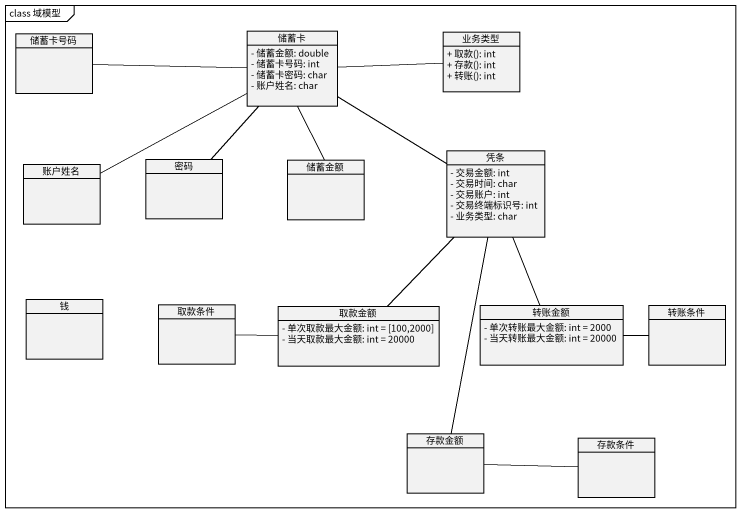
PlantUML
@startuml
mainframe class 域模型
hide circle
hide empty members
skinparam classAttributeIconSize 0
class 储蓄卡号码
class 储蓄卡 {
  - 储蓄金额: double
  - 储蓄卡号码: int
  - 储蓄卡密码: char
  - 账户姓名: char
}
class 业务类型 {
  + 取款(): int
  + 存款(): int
  + 转账(): int
}
class 凭条 {
  - 交易金额: int
  - 交易时间: char
  - 交易账户: int
  - 交易终端标识号: int
  - 业务类型: char
}
class 账户姓名
class 密码
class 储蓄金额
class 钱
class 取款条件
class 取款金额 {
  - 单次取款最大金额: int = [100,2000]
  - 当天取款最大金额: int = 20000
}
class 转账金额 {
  - 单次转账最大金额: int = 2000
  - 当天转账最大金额: int = 20000
}
class 转账条件
class 存款金额
class 存款条件
储蓄卡 -left- 储蓄卡号码
储蓄卡 -right- 业务类型
储蓄卡 -- 凭条
储蓄卡 -left- 账户姓名
储蓄卡 -- 密码
储蓄卡 -- 储蓄金额
凭条 -- 取款金额
凭条 -- 转账金额
凭条 -- 存款金额
取款金额 -left- 取款条件
转账金额 -right- 转账条件
存款金额 -right- 存款条件
@enduml
